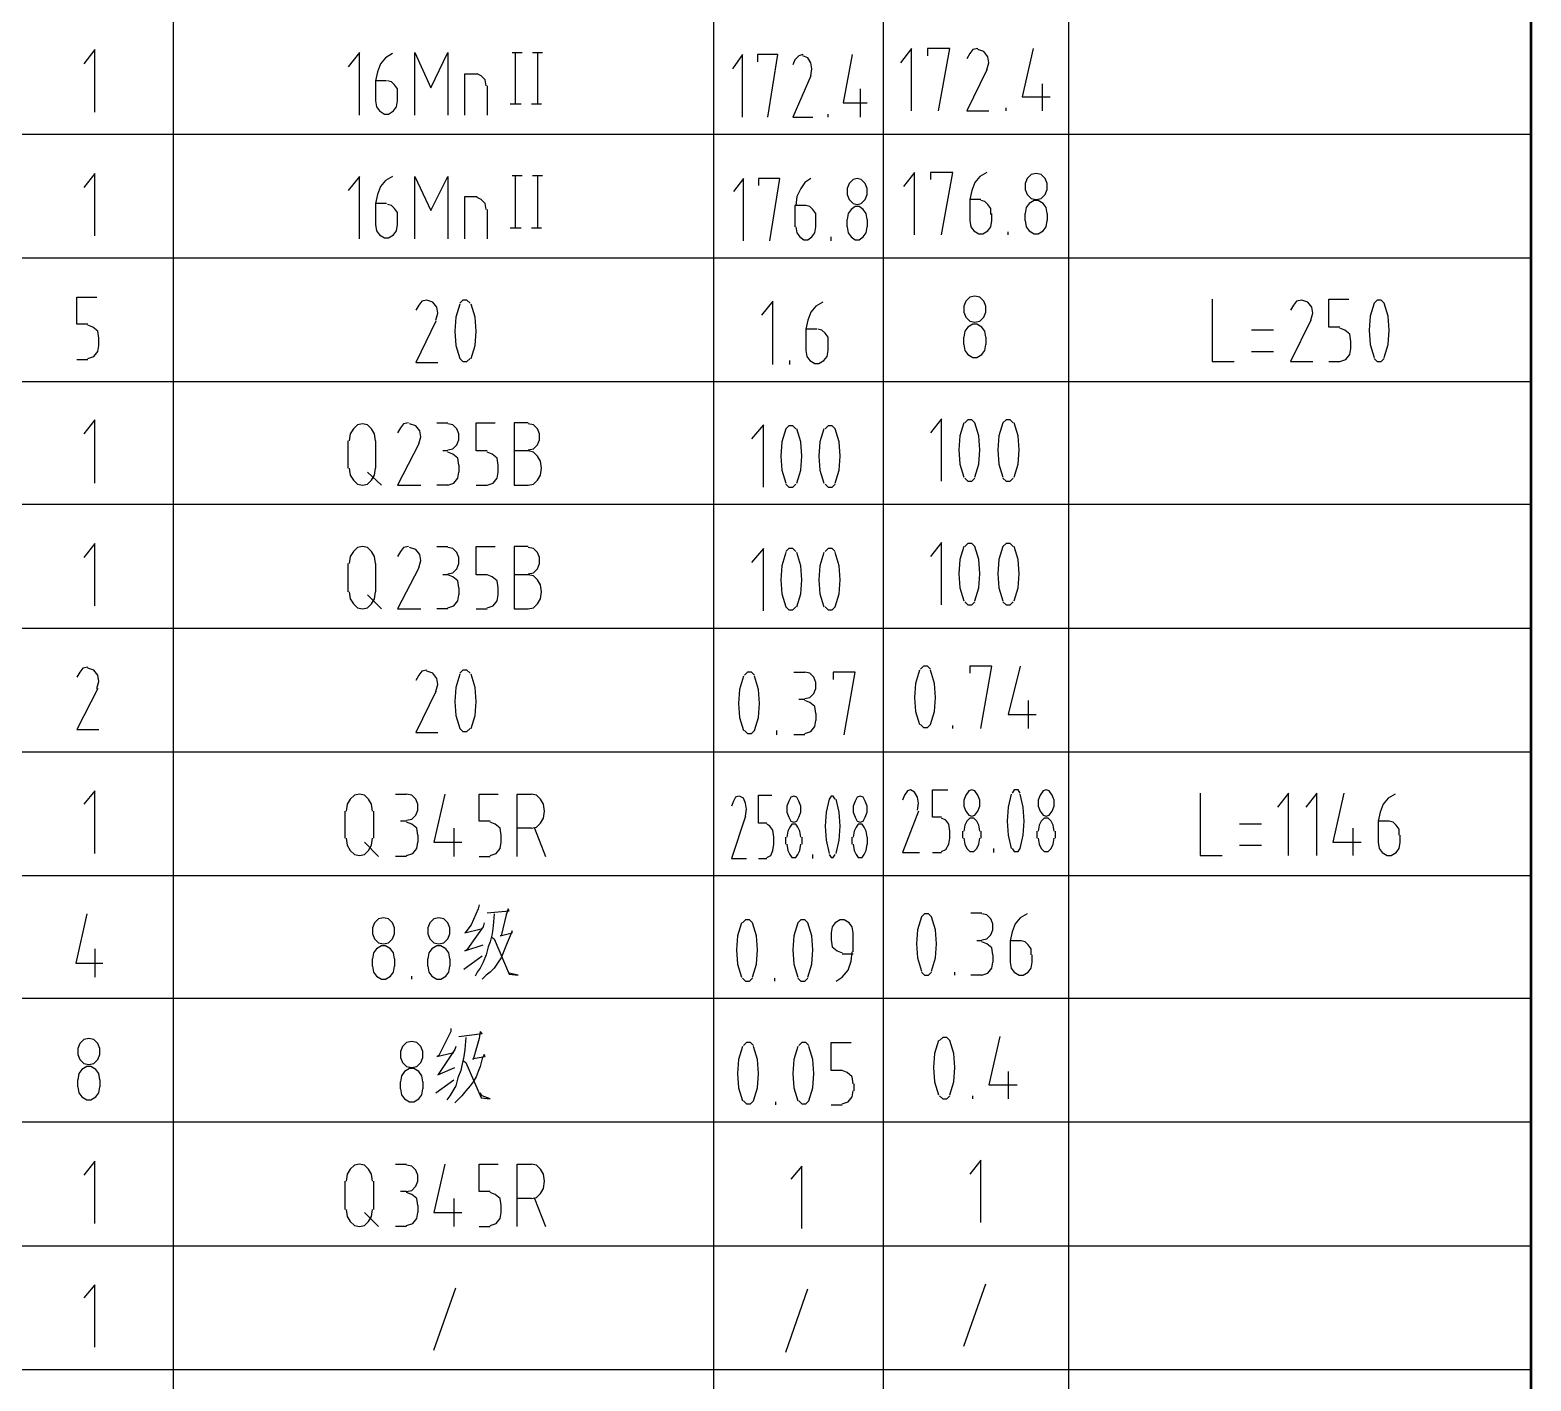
# Model space of a CAD drawing. Header units: millimetres. Extents: x -830 to 4759, y -3917 to 4295.
# Drawn here: x 3786 to 4759, y -2190 to -1315 of the extents above; entities that cross this region are included whole.
import ezdxf

# ---------------------------------------------------------------- set-up
doc = ezdxf.new("R2010")
doc.units = ezdxf.units.MM
doc.layers.add('1', color=7, linetype='Continuous')

msp = doc.modelspace()

# ---------------------------------------------------------------- linework, layer by layer
at = {"layer": '1', "color": 0, "lineweight": 50}
for points in [[(-829.97, -3912.18), (-829.97, 4295.37), (4758.8, 4295.37), (4758.8, -3912.18), (-829.97, -3912.18)], [(4758.8, -1303.17), (4758.8, -1382.67)], [(4758.8, -1382.67), (4758.8, -1462.82)], [(4758.8, -1462.82), (4758.8, -1542.96)], [(4758.8, -1542.96), (4758.8, -1622.46)], [(4758.8, -1622.46), (4758.8, -1702.61)], [(4758.8, -1702.61), (4758.8, -1782.75)], [(4758.8, -1782.75), (4758.8, -1862.9)], [(4758.8, -1862.9), (4758.8, -1942.39)], [(4758.8, -1942.39), (4758.8, -2022.54)], [(4758.8, -2022.54), (4758.8, -2102.69)], [(4758.8, -2102.69), (4758.8, -2182.83)], [(4758.8, -2182.83), (4758.8, -2262.33)]]:
    msp.add_lwpolyline(points, dxfattribs=at)
at = {"layer": '1', "color": 0, "lineweight": 25}
for points in [[(3879.14, -1303.17), (3879.14, -1382.67)], [(4229.05, -1303.17), (4229.05, -1382.67)], [(4339.17, -1303.17), (4339.17, -1382.67)], [(4459.07, -1303.17), (4459.07, -1382.67)], [(3828.32, -1368.33), (3828.32, -1327.94), (3821.15, -1337.06)], [(3999.69, -1370.29), (3999.69, -1329.89), (3992.52, -1339.01)], [(4021.19, -1330.54), (4016.63, -1333.15), (4013.37, -1337.06), (4011.42, -1342.27), (4010.11, -1348.14)], [(4035.53, -1370.29), (4035.53, -1329.89), (4045.95, -1352.7), (4057.03, -1329.89), (4057.03, -1370.29)], [(4098.73, -1329.89), (4105.25, -1329.89)], [(4100.69, -1329.89), (4100.69, -1363.12)], [(4111.76, -1329.89), (4118.28, -1329.89)], [(4115.02, -1329.89), (4115.02, -1363.12)], [(4247.95, -1371.59), (4247.95, -1331.19), (4241.43, -1340.32)], [(4264.24, -1371.59), (4270.75, -1331.19), (4257.72, -1331.19), (4257.72, -1335.75)], [(4287.04, -1331.19), (4284.44, -1331.85), (4281.83, -1334.45), (4280.53, -1337.71)], [(4292.26, -1344.88), (4292.91, -1340.32), (4292.26, -1336.41), (4290.3, -1333.15), (4287.04, -1331.85)], [(4318.97, -1331.19), (4313.11, -1362.47), (4328.75, -1362.47)], [(4357.42, -1367.68), (4357.42, -1327.28), (4350.25, -1336.41)], [(4375.01, -1367.68), (4382.18, -1327.28), (4367.84, -1327.28), (4367.84, -1331.85)], [(4400.42, -1327.28), (4397.17, -1327.94), (4395.21, -1330.54), (4393.26, -1333.8)], [(4406.29, -1340.97), (4407.59, -1336.41), (4406.94, -1332.5), (4404.33, -1329.24), (4400.42, -1327.94)], [(4436.26, -1327.28), (4429.09, -1358.56), (4447.34, -1358.56)], [(4406.29, -1340.97), (4393.26, -1367.68), (4407.59, -1367.68)], [(4010.11, -1348.14), (4010.11, -1361.17)], [(4017.28, -1348.14), (4010.11, -1348.14)], [(4024.45, -1357.26), (4024.45, -1353.35), (4022.5, -1350.74), (4020.54, -1348.79), (4017.93, -1348.14)], [(4068.11, -1370.29), (4068.11, -1343.57), (4075.93, -1343.57)], [(4081.79, -1351.39), (4081.14, -1347.48), (4078.53, -1344.88), (4075.93, -1343.57)], [(4082.44, -1351.39), (4082.44, -1370.29)], [(4292.26, -1344.88), (4280.53, -1371.59), (4293.56, -1371.59)], [(4442.13, -1350.09), (4442.13, -1367.68)], [(4010.11, -1361.17), (4010.77, -1365.08), (4012.72, -1367.68), (4015.98, -1369.64), (4018.59, -1369.64), (4021.84, -1367.68), (4023.8, -1365.08), (4024.45, -1361.17)], [(4024.45, -1361.17), (4024.45, -1356.61)], [(4324.19, -1353.35), (4324.19, -1371.59)], [(4097.43, -1363.12), (4104.6, -1363.12)], [(4111.11, -1363.12), (4117.63, -1363.12)], [(4303.33, -1371.59), (4303.33, -1369.64)], [(4418.67, -1367.68), (4418.67, -1365.73)], [(2959.08, -1382.67), (4758.8, -1382.67)], [(2959.08, -1382.67), (4758.8, -1382.67)], [(3879.14, -1382.67), (3879.14, -1462.82)], [(4229.05, -1382.67), (4229.05, -1462.82)], [(4339.17, -1382.67), (4339.17, -1462.82)], [(4459.07, -1382.67), (4459.07, -1462.82)], [(3828.32, -1448.48), (3828.32, -1408.08), (3821.15, -1417.2)], [(3999.69, -1450.44), (3999.69, -1410.04), (3992.52, -1419.16)], [(4021.19, -1410.04), (4016.63, -1412.64), (4013.37, -1416.55), (4011.42, -1421.77), (4010.11, -1427.63)], [(4035.53, -1450.44), (4035.53, -1410.04), (4045.95, -1432.19), (4057.03, -1410.04), (4057.03, -1450.44)], [(4098.73, -1409.39), (4105.25, -1409.39)], [(4100.69, -1409.39), (4100.69, -1443.27)], [(4111.76, -1409.39), (4118.28, -1409.39)], [(4115.02, -1409.39), (4115.02, -1443.27)], [(4359.37, -1447.83), (4359.37, -1407.43), (4352.2, -1416.55)], [(4376.97, -1447.83), (4384.13, -1407.43), (4369.8, -1407.43), (4369.8, -1411.99)], [(4406.29, -1407.43), (4401.73, -1410.04), (4398.47, -1413.95), (4396.51, -1419.16), (4395.21, -1425.02)], [(4438.22, -1408.08), (4434.96, -1408.73), (4432.35, -1411.34), (4431.05, -1414.6), (4431.05, -1418.51), (4432.35, -1421.77), (4434.96, -1424.37), (4438.22, -1425.02), (4441.47, -1424.37), (4444.08, -1421.77), (4445.38, -1418.51), (4445.38, -1414.6), (4444.08, -1411.34), (4441.47, -1408.73), (4438.22, -1408.08)], [(4248.6, -1451.74), (4248.6, -1411.34), (4242.08, -1419.81)], [(4265.54, -1451.74), (4272.06, -1411.34), (4258.37, -1411.34), (4258.37, -1415.9)], [(4292.26, -1411.34), (4288.35, -1413.95), (4285.74, -1417.86), (4283.14, -1423.07), (4282.48, -1428.93)], [(4322.23, -1411.34), (4319.62, -1411.99), (4317.02, -1414.6), (4315.72, -1417.86), (4315.72, -1421.77), (4317.02, -1425.02), (4319.62, -1427.63), (4322.23, -1428.28), (4324.84, -1427.63), (4327.44, -1425.02), (4328.75, -1421.77), (4328.75, -1417.86), (4327.44, -1414.6), (4324.84, -1411.99), (4322.23, -1411.34)], [(4010.11, -1427.63), (4010.11, -1441.31)], [(4017.28, -1427.63), (4010.11, -1427.63)], [(4024.45, -1437.4), (4024.45, -1433.49), (4022.5, -1430.89), (4020.54, -1428.93), (4017.93, -1428.28)], [(4068.11, -1450.44), (4068.11, -1423.07), (4075.93, -1423.07)], [(4081.79, -1431.54), (4081.14, -1427.63), (4078.53, -1425.02), (4075.93, -1423.72)], [(4281.83, -1428.93), (4281.83, -1442.62)], [(4289, -1428.93), (4281.83, -1428.93)], [(4295.52, -1438.06), (4295.52, -1434.15), (4293.56, -1431.54), (4291.61, -1429.59), (4289, -1428.93)], [(4328.75, -1438.06), (4328.1, -1434.15), (4326.14, -1431.54), (4323.53, -1429.59), (4320.93, -1429.59), (4318.32, -1431.54), (4316.37, -1434.15), (4315.72, -1438.06)], [(4395.21, -1425.02), (4395.21, -1438.71)], [(4402.38, -1425.02), (4395.21, -1425.02)], [(4408.89, -1434.8), (4408.89, -1430.89), (4406.94, -1428.28), (4404.98, -1426.33), (4402.38, -1425.68)], [(4445.38, -1434.15), (4444.73, -1430.24), (4442.78, -1427.63), (4439.52, -1425.68), (4436.91, -1425.68), (4433.65, -1427.63), (4431.7, -1430.24), (4431.05, -1434.15)], [(4024.45, -1441.31), (4024.45, -1436.75)], [(4082.44, -1431.54), (4082.44, -1450.44)], [(4295.52, -1442.62), (4295.52, -1438.06)], [(4315.72, -1442.62), (4315.72, -1438.06)], [(4328.75, -1438.06), (4328.75, -1442.62)], [(4395.21, -1438.71), (4395.86, -1442.62), (4397.82, -1445.22), (4401.07, -1447.18), (4403.68, -1447.18), (4406.94, -1445.22), (4408.89, -1442.62), (4409.55, -1438.71)], [(4409.55, -1438.71), (4409.55, -1434.15)], [(4431.05, -1438.71), (4431.05, -1434.15)], [(4431.05, -1438.71), (4431.7, -1442.62), (4433.65, -1445.22), (4436.91, -1447.18), (4439.52, -1447.18), (4442.78, -1445.22), (4444.73, -1442.62), (4445.38, -1438.71)], [(4445.38, -1434.15), (4445.38, -1438.71)], [(4010.11, -1441.31), (4010.77, -1445.22), (4012.72, -1447.83), (4015.98, -1449.78), (4018.59, -1449.78), (4021.84, -1447.83), (4023.8, -1445.22), (4024.45, -1441.31)], [(4097.43, -1443.27), (4104.6, -1443.27)], [(4111.11, -1443.27), (4117.63, -1443.27)], [(4282.48, -1442.62), (4283.14, -1446.53), (4285.09, -1449.13), (4287.7, -1451.09), (4290.3, -1451.09), (4292.91, -1449.13), (4294.86, -1446.53), (4295.52, -1442.62)], [(4315.72, -1442.62), (4316.37, -1446.53), (4318.32, -1449.13), (4320.93, -1451.09), (4323.53, -1451.09), (4326.14, -1449.13), (4328.1, -1446.53), (4328.75, -1442.62)], [(4419.97, -1447.83), (4419.97, -1445.88)], [(4305.29, -1451.74), (4305.29, -1449.13)], [(2959.08, -1462.82), (4758.8, -1462.82)], [(2959.08, -1462.82), (4758.8, -1462.82)], [(3879.14, -1462.82), (3879.14, -1542.96)], [(4229.05, -1462.82), (4229.05, -1542.96)], [(4339.17, -1462.82), (4339.17, -1542.96)], [(4459.07, -1462.82), (4459.07, -1542.96)], [(4398.47, -1487.58), (4395.21, -1488.23), (4392.6, -1490.84), (4391.3, -1494.09), (4391.3, -1498), (4392.6, -1501.26), (4395.21, -1503.87), (4398.47, -1504.52), (4401.73, -1503.87), (4404.33, -1501.26), (4405.64, -1498), (4405.64, -1494.09), (4404.33, -1490.84), (4401.73, -1488.23), (4398.47, -1487.58)], [(3823.76, -1505.82), (3816.59, -1505.82), (3816.59, -1488.23), (3829.62, -1488.23)], [(4049.21, -1503.22), (4050.51, -1498.65), (4049.86, -1494.75), (4047.26, -1491.49), (4043.35, -1490.18), (4040.09, -1490.84), (4038.13, -1493.44), (4036.18, -1496.7)], [(4064.85, -1492.79), (4062.24, -1501.26), (4061.59, -1510.38), (4062.24, -1519.51), (4064.85, -1527.98)], [(4071.37, -1492.14), (4069.41, -1490.18), (4066.8, -1490.18), (4064.85, -1492.14)], [(4072.02, -1527.98), (4074.62, -1519.51), (4075.27, -1510.38), (4074.62, -1501.26), (4072.02, -1492.79)], [(4267.5, -1531.89), (4267.5, -1490.84), (4260.33, -1499.96)], [(4300.08, -1491.49), (4295.52, -1494.09), (4292.26, -1498), (4290.3, -1503.22), (4289, -1509.08)], [(4552.25, -1489.53), (4552.25, -1529.93), (4566.58, -1529.93)], [(4616.1, -1503.22), (4617.41, -1498.65), (4616.75, -1494.75), (4614.15, -1491.49), (4610.24, -1490.18), (4606.98, -1490.84), (4605.03, -1493.44), (4603.07, -1496.7)], [(4635, -1507.78), (4627.83, -1507.78), (4627.83, -1489.53), (4640.86, -1489.53)], [(4663.67, -1527.33), (4666.28, -1518.85), (4666.93, -1509.73), (4666.28, -1500.61), (4663.67, -1492.14), (4661.71, -1490.18), (4659.11, -1490.18), (4657.15, -1492.14), (4654.55, -1500.61), (4653.9, -1509.73), (4654.55, -1518.85), (4657.15, -1527.33)], [(3830.92, -1514.94), (3830.27, -1510.38), (3827.02, -1507.78), (3823.76, -1506.47)], [(4049.21, -1503.87), (4036.18, -1530.58), (4050.51, -1530.58)], [(4405.64, -1514.29), (4404.98, -1510.38), (4403.03, -1507.78), (4399.77, -1505.82), (4397.17, -1505.82), (4393.91, -1507.78), (4391.95, -1510.38), (4391.3, -1514.29)], [(4616.1, -1503.22), (4603.07, -1529.93), (4617.41, -1529.93)], [(3830.92, -1519.51), (3830.92, -1514.94)], [(4289, -1509.08), (4289, -1522.76)], [(4296.17, -1509.08), (4289, -1509.08)], [(4303.33, -1518.2), (4303.33, -1514.29), (4301.38, -1511.69), (4299.43, -1509.73), (4296.82, -1509.08)], [(4391.3, -1518.85), (4391.3, -1514.29)], [(4405.64, -1514.29), (4405.64, -1518.85)], [(4591.99, -1509.73), (4577.66, -1509.73)], [(4642.17, -1516.9), (4641.52, -1512.34), (4638.26, -1509.73), (4635, -1508.43)], [(4642.17, -1521.46), (4642.17, -1516.9)], [(3823.76, -1527.98), (3827.67, -1526.67), (3830.27, -1523.42), (3830.92, -1519.51)], [(4289, -1522.76), (4289.65, -1526.67), (4291.61, -1529.28), (4294.86, -1531.23), (4297.47, -1531.23), (4300.73, -1529.28), (4302.68, -1526.67), (4303.33, -1522.76)], [(4303.33, -1522.76), (4303.33, -1518.2)], [(4391.3, -1518.85), (4391.95, -1522.76), (4393.91, -1525.37), (4397.17, -1527.33), (4399.77, -1527.33), (4403.03, -1525.37), (4404.98, -1522.76), (4405.64, -1518.85)], [(4577.66, -1523.42), (4591.99, -1523.42)], [(4635, -1529.93), (4638.91, -1528.63), (4641.52, -1525.37), (4642.17, -1521.46)], [(3816.59, -1528.63), (3823.76, -1528.63)], [(4064.85, -1527.98), (4066.8, -1529.93), (4069.41, -1529.93), (4071.37, -1527.98)], [(4278.57, -1531.89), (4278.57, -1529.28)], [(4627.83, -1529.93), (4635, -1529.93)], [(4657.15, -1527.98), (4659.11, -1529.93), (4661.71, -1529.93), (4663.67, -1527.98)], [(2959.08, -1542.96), (4758.8, -1542.96)], [(2959.08, -1542.96), (4758.8, -1542.96)], [(3879.14, -1542.96), (3879.14, -1622.46)], [(4229.05, -1542.96), (4229.05, -1622.46)], [(4339.17, -1542.96), (4339.17, -1622.46)], [(4459.07, -1542.96), (4459.07, -1622.46)], [(3828.32, -1608.78), (3828.32, -1567.72), (3821.15, -1576.85)], [(4010.11, -1581.41), (4009.46, -1576.85), (4007.51, -1573.59), (4004.9, -1570.98), (4001.64, -1570.33), (3998.39, -1570.98), (3995.78, -1573.59), (3993.82, -1576.85), (3993.17, -1581.41)], [(4031.62, -1569.68), (4028.36, -1570.33), (4026.4, -1572.94), (4024.45, -1576.2)], [(4038.13, -1583.36), (4039.44, -1578.8), (4038.79, -1574.89), (4036.18, -1571.63), (4032.27, -1570.33)], [(4049.86, -1569.68), (4057.03, -1569.68)], [(4057.03, -1587.27), (4060.29, -1586.62), (4062.89, -1584.01), (4064.2, -1580.76), (4064.2, -1576.85), (4062.89, -1573.59), (4060.29, -1570.98), (4057.03, -1570.33)], [(4082.44, -1587.92), (4075.27, -1587.92), (4075.27, -1569.68), (4087.66, -1569.68)], [(4109.16, -1569.68), (4100.04, -1569.68), (4100.04, -1610.08)], [(4109.16, -1587.27), (4112.42, -1586.62), (4115.02, -1584.01), (4116.33, -1580.76), (4116.33, -1576.85), (4115.02, -1573.59), (4112.42, -1570.98), (4109.16, -1570.33)], [(4261.63, -1611.38), (4261.63, -1570.98), (4253.81, -1580.1)], [(4282.48, -1573.59), (4280.53, -1571.63), (4277.92, -1571.63), (4275.97, -1573.59), (4273.36, -1582.06), (4272.71, -1591.18), (4273.36, -1600.3), (4275.97, -1608.78)], [(4283.14, -1608.78), (4285.74, -1600.3), (4286.39, -1591.18), (4285.74, -1582.06), (4283.14, -1573.59)], [(4300.73, -1573.59), (4298.12, -1582.06), (4297.47, -1591.18), (4298.12, -1600.3), (4300.73, -1608.78)], [(4307.9, -1608.78), (4310.5, -1600.3), (4311.15, -1591.18), (4310.5, -1582.06), (4307.9, -1573.59), (4305.94, -1571.63), (4303.33, -1571.63), (4301.38, -1573.59)], [(4376.97, -1607.47), (4376.97, -1567.07), (4369.8, -1576.2)], [(4391.3, -1569.68), (4388.69, -1578.15), (4388.04, -1587.27), (4388.69, -1596.39), (4391.3, -1604.87)], [(4398.47, -1604.87), (4401.07, -1596.39), (4401.73, -1587.27), (4401.07, -1578.15), (4398.47, -1569.68), (4396.51, -1567.72), (4393.91, -1567.72), (4391.95, -1569.68)], [(4423.23, -1569.68), (4421.27, -1567.72), (4418.67, -1567.72), (4416.71, -1569.68), (4414.11, -1578.15), (4413.46, -1587.27), (4414.11, -1596.39), (4416.71, -1604.87)], [(4423.88, -1604.87), (4426.49, -1596.39), (4427.14, -1587.27), (4426.49, -1578.15), (4423.88, -1569.68)], [(3992.52, -1599), (3992.52, -1581.41)], [(4010.11, -1581.41), (4010.11, -1599)], [(4038.13, -1583.36), (4024.45, -1610.08), (4039.44, -1610.08)], [(4057.03, -1587.92), (4053.77, -1587.92)], [(4064.2, -1597.05), (4063.55, -1592.49), (4060.29, -1589.88), (4057.03, -1588.58)], [(4089.61, -1597.05), (4088.96, -1592.49), (4085.7, -1589.88), (4082.44, -1588.58)], [(4109.16, -1587.92), (4100.04, -1587.92)], [(4109.16, -1610.08), (4112.42, -1609.43), (4115.02, -1606.82), (4116.98, -1603.56), (4117.63, -1599), (4116.98, -1594.44), (4115.02, -1591.18), (4112.42, -1588.58), (4109.16, -1587.92)], [(3993.17, -1599), (3993.82, -1603.56), (3995.78, -1606.82), (3998.39, -1609.43), (4001.64, -1610.08), (4004.9, -1609.43), (4007.51, -1606.82), (4009.46, -1603.56), (4010.11, -1599)], [(4004.9, -1601.61), (4014.02, -1610.08)], [(4057.03, -1610.08), (4060.94, -1608.78), (4063.55, -1605.52), (4064.2, -1601.61)], [(4064.2, -1597.05), (4064.2, -1601.61)], [(4082.44, -1610.08), (4086.35, -1608.78), (4088.96, -1605.52), (4089.61, -1601.61)], [(4089.61, -1601.61), (4089.61, -1597.05)], [(4057.03, -1610.08), (4049.86, -1610.08)], [(4075.27, -1610.08), (4082.44, -1610.08)], [(4100.04, -1610.08), (4109.16, -1610.08)], [(4275.97, -1609.43), (4277.92, -1611.38), (4280.53, -1611.38), (4282.48, -1609.43)], [(4301.38, -1609.43), (4303.33, -1611.38), (4305.94, -1611.38), (4307.9, -1609.43)], [(4391.95, -1605.52), (4393.91, -1607.47), (4396.51, -1607.47), (4398.47, -1605.52)], [(4416.71, -1605.52), (4418.67, -1607.47), (4421.27, -1607.47), (4423.23, -1605.52)], [(2959.08, -1622.46), (4758.8, -1622.46)], [(2959.08, -1622.46), (4758.8, -1622.46)], [(3879.14, -1622.46), (3879.14, -1702.61)], [(4229.05, -1622.46), (4229.05, -1702.61)], [(4339.17, -1622.46), (4339.17, -1702.61)], [(4459.07, -1622.46), (4459.07, -1702.61)], [(3828.32, -1688.27), (3828.32, -1647.87), (3821.15, -1656.99)], [(4010.11, -1660.9), (4009.46, -1656.34), (4007.51, -1653.08), (4004.9, -1650.48), (4001.64, -1649.83), (3998.39, -1650.48), (3995.78, -1653.08), (3993.82, -1656.34), (3993.17, -1660.9)], [(4031.62, -1649.83), (4028.36, -1650.48), (4026.4, -1653.08), (4024.45, -1656.34)], [(4038.13, -1663.51), (4039.44, -1658.95), (4038.79, -1655.04), (4036.18, -1651.78), (4032.27, -1650.48)], [(4049.86, -1649.83), (4057.03, -1649.83)], [(4057.03, -1667.42), (4060.29, -1666.77), (4062.89, -1664.16), (4064.2, -1660.9), (4064.2, -1656.99), (4062.89, -1653.74), (4060.29, -1651.13), (4057.03, -1650.48)], [(4082.44, -1668.07), (4075.27, -1668.07), (4075.27, -1649.83), (4087.66, -1649.83)], [(4109.16, -1649.83), (4100.04, -1649.83), (4100.04, -1690.23)], [(4109.16, -1667.42), (4112.42, -1666.77), (4115.02, -1664.16), (4116.33, -1660.9), (4116.33, -1656.99), (4115.02, -1653.74), (4112.42, -1651.13), (4109.16, -1650.48)], [(4261.63, -1691.53), (4261.63, -1651.13), (4253.81, -1660.25)], [(4282.48, -1653.08), (4280.53, -1651.13), (4277.92, -1651.13), (4275.97, -1653.08)], [(4307.9, -1653.08), (4305.94, -1651.13), (4303.33, -1651.13), (4301.38, -1653.08)], [(4376.97, -1687.62), (4376.97, -1647.22), (4369.8, -1656.34)], [(4391.3, -1649.83), (4388.69, -1658.3), (4388.04, -1667.42), (4388.69, -1676.54), (4391.3, -1685.01)], [(4398.47, -1685.01), (4401.07, -1676.54), (4401.73, -1667.42), (4401.07, -1658.3), (4398.47, -1649.83), (4396.51, -1647.87), (4393.91, -1647.87), (4391.95, -1649.83)], [(4423.23, -1649.83), (4421.27, -1647.87), (4418.67, -1647.87), (4416.71, -1649.83), (4414.11, -1658.3), (4413.46, -1667.42), (4414.11, -1676.54), (4416.71, -1685.01)], [(4423.88, -1685.01), (4426.49, -1676.54), (4427.14, -1667.42), (4426.49, -1658.3), (4423.88, -1649.83)], [(3992.52, -1679.15), (3992.52, -1660.9)], [(4010.11, -1660.9), (4010.11, -1679.15)], [(4275.97, -1653.74), (4273.36, -1662.21), (4272.71, -1671.33), (4273.36, -1680.45), (4275.97, -1688.92)], [(4283.14, -1688.92), (4285.74, -1680.45), (4286.39, -1671.33), (4285.74, -1662.21), (4283.14, -1653.74)], [(4300.73, -1653.74), (4298.12, -1662.21), (4297.47, -1671.33), (4298.12, -1680.45), (4300.73, -1688.92)], [(4301.38, -1688.92), (4303.33, -1690.88), (4305.94, -1690.88), (4307.9, -1688.92), (4310.5, -1680.45), (4311.15, -1671.33), (4310.5, -1662.21), (4307.9, -1653.74)], [(4038.13, -1663.51), (4024.45, -1690.23), (4039.44, -1690.23)], [(4057.03, -1668.07), (4053.77, -1668.07)], [(4064.2, -1676.54), (4063.55, -1671.98), (4060.29, -1669.37), (4057.03, -1668.07)], [(4089.61, -1676.54), (4088.96, -1671.98), (4085.7, -1669.37), (4082.44, -1668.07)], [(4109.16, -1668.07), (4100.04, -1668.07)], [(4109.16, -1690.23), (4112.42, -1689.57), (4115.02, -1686.97), (4116.98, -1683.71), (4117.63, -1679.15), (4116.98, -1674.59), (4115.02, -1671.33), (4112.42, -1668.72), (4109.16, -1668.07)], [(3993.17, -1679.15), (3993.82, -1683.71), (3995.78, -1686.97), (3998.39, -1689.57), (4001.64, -1690.23), (4004.9, -1689.57), (4007.51, -1686.97), (4009.46, -1683.71), (4010.11, -1679.15)], [(4004.9, -1681.1), (4014.02, -1690.23)], [(4057.03, -1689.57), (4060.94, -1688.27), (4063.55, -1685.01), (4064.2, -1681.1)], [(4064.2, -1676.54), (4064.2, -1681.1)], [(4082.44, -1689.57), (4086.35, -1688.27), (4088.96, -1685.01), (4089.61, -1681.1)], [(4089.61, -1681.1), (4089.61, -1676.54)], [(4057.03, -1690.23), (4049.86, -1690.23)], [(4075.27, -1690.23), (4082.44, -1690.23)], [(4100.04, -1690.23), (4109.16, -1690.23)], [(4275.97, -1688.92), (4277.92, -1690.88), (4280.53, -1690.88), (4282.48, -1688.92)], [(4391.95, -1685.66), (4393.91, -1687.62), (4396.51, -1687.62), (4398.47, -1685.66)], [(4416.71, -1685.66), (4418.67, -1687.62), (4421.27, -1687.62), (4423.23, -1685.66)], [(2959.08, -1702.61), (4758.8, -1702.61)], [(2959.08, -1702.61), (4758.8, -1702.61)], [(3879.14, -1702.61), (3879.14, -1782.75)], [(4229.05, -1702.61), (4229.05, -1782.75)], [(4339.17, -1702.61), (4339.17, -1782.75)], [(4459.07, -1702.61), (4459.07, -1782.75)], [(3823.76, -1728.02), (3820.5, -1728.67), (3818.54, -1731.28), (3816.59, -1734.53)], [(3829.62, -1741.7), (3830.92, -1737.14), (3830.27, -1733.23), (3827.67, -1729.97), (3823.76, -1728.67)], [(4043.35, -1729.97), (4040.09, -1730.62), (4038.13, -1733.23), (4036.18, -1736.49)], [(4049.21, -1743.66), (4050.51, -1739.1), (4049.86, -1735.19), (4047.26, -1731.93), (4043.35, -1730.62)], [(4071.37, -1731.93), (4069.41, -1729.97), (4066.8, -1729.97), (4064.85, -1731.93)], [(4362.63, -1729.97), (4360.02, -1738.44), (4359.37, -1747.57), (4360.02, -1756.69), (4362.63, -1765.16)], [(4369.8, -1729.32), (4367.84, -1727.37), (4365.24, -1727.37), (4363.28, -1729.32)], [(4363.28, -1765.16), (4365.24, -1767.11), (4367.84, -1767.11), (4369.8, -1765.16), (4372.4, -1756.69), (4373.06, -1747.57), (4372.4, -1738.44), (4369.8, -1729.97)], [(4402.38, -1767.77), (4409.55, -1727.37), (4395.21, -1727.37), (4395.21, -1731.93)], [(4427.79, -1727.37), (4419.97, -1758.64), (4438.22, -1758.64)], [(4064.85, -1732.58), (4062.24, -1741.05), (4061.59, -1750.17), (4062.24, -1759.29), (4064.85, -1767.77)], [(4072.02, -1767.77), (4074.62, -1759.29), (4075.27, -1750.17), (4074.62, -1741.05), (4072.02, -1732.58)], [(4248.6, -1733.88), (4245.99, -1742.35), (4245.34, -1751.48), (4245.99, -1760.6), (4248.6, -1769.07)], [(4255.77, -1733.23), (4253.81, -1731.28), (4251.21, -1731.28), (4249.25, -1733.23)], [(4249.25, -1769.07), (4251.21, -1771.02), (4253.81, -1771.02), (4255.77, -1769.07), (4258.37, -1760.6), (4259.03, -1751.48), (4258.37, -1742.35), (4255.77, -1733.88)], [(4281.18, -1731.28), (4288.35, -1731.28)], [(4288.35, -1748.22), (4291.61, -1747.57), (4294.21, -1744.96), (4295.52, -1741.7), (4295.52, -1737.79), (4294.21, -1734.53), (4291.61, -1731.93), (4288.35, -1731.28)], [(4313.76, -1771.68), (4320.93, -1731.28), (4306.59, -1731.28), (4306.59, -1735.84)], [(3830.27, -1741.7), (3816.59, -1768.42), (3830.92, -1768.42)], [(4049.21, -1743.66), (4036.18, -1770.37), (4050.51, -1770.37)], [(4288.35, -1748.87), (4284.44, -1748.87)], [(4295.52, -1757.99), (4294.86, -1753.43), (4291.61, -1750.82), (4288.35, -1749.52)], [(4433, -1749.52), (4433, -1767.77)], [(4295.52, -1757.99), (4295.52, -1762.55)], [(4064.85, -1767.77), (4066.8, -1769.72), (4069.41, -1769.72), (4071.37, -1767.77)], [(4270.1, -1771.68), (4270.1, -1769.07)], [(4288.35, -1771.02), (4292.26, -1769.72), (4294.86, -1766.46), (4295.52, -1762.55)], [(4384.13, -1767.77), (4384.13, -1765.81)], [(4288.35, -1771.68), (4281.18, -1771.68)], [(2959.08, -1782.75), (4758.8, -1782.75)], [(2959.08, -1782.75), (4758.8, -1782.75)], [(3879.14, -1782.75), (3879.14, -1862.9)], [(4229.05, -1782.75), (4229.05, -1862.9)], [(4339.17, -1782.75), (4339.17, -1862.9)], [(4459.07, -1782.75), (4459.07, -1862.9)], [(3828.32, -1848.56), (3828.32, -1808.16), (3821.15, -1816.64)], [(4361.33, -1820.55), (4361.98, -1815.98), (4361.33, -1812.07), (4359.37, -1808.82), (4356.77, -1807.51), (4354.81, -1808.16), (4352.86, -1810.77), (4351.55, -1814.03)], [(4376.97, -1825.11), (4371.1, -1825.11), (4371.1, -1807.51), (4380.88, -1807.51)], [(4396.51, -1807.51), (4394.56, -1808.16), (4392.6, -1810.77), (4391.3, -1814.03), (4391.3, -1817.94), (4392.6, -1821.2), (4394.56, -1823.8), (4396.51, -1824.45), (4398.47, -1823.8), (4400.42, -1821.2), (4401.73, -1817.94), (4401.73, -1814.03), (4400.42, -1810.77), (4398.47, -1808.16), (4396.51, -1807.51)], [(4427.79, -1809.47), (4426.49, -1807.51), (4423.88, -1807.51), (4422.58, -1809.47)], [(4444.73, -1807.51), (4442.78, -1808.16), (4440.82, -1810.77), (4439.52, -1814.03), (4439.52, -1817.94), (4440.82, -1821.2), (4442.78, -1823.8), (4444.73, -1824.45), (4446.69, -1823.8), (4448.64, -1821.2), (4449.94, -1817.94), (4449.94, -1814.03), (4448.64, -1810.77), (4446.69, -1808.16), (4444.73, -1807.51)], [(4008.16, -1821.2), (4007.51, -1816.64), (4005.55, -1813.38), (4002.95, -1810.77), (3999.69, -1810.12), (3996.43, -1810.77), (3993.82, -1813.38), (3991.87, -1816.64), (3991.22, -1821.2)], [(4023.15, -1810.12), (4030.31, -1810.12)], [(4030.31, -1827.06), (4033.57, -1826.41), (4036.18, -1823.8), (4037.48, -1820.55), (4037.48, -1816.64), (4036.18, -1813.38), (4033.57, -1810.77), (4030.31, -1810.12)], [(4055.08, -1810.12), (4047.91, -1841.4), (4066.15, -1841.4)], [(4084.4, -1827.71), (4077.23, -1827.71), (4077.23, -1810.12), (4089.61, -1810.12)], [(4101.99, -1850.52), (4101.99, -1810.12), (4111.11, -1810.12)], [(4111.11, -1832.27), (4114.37, -1831.62), (4116.98, -1829.02), (4118.93, -1825.76), (4119.58, -1821.2), (4118.93, -1816.64), (4116.98, -1813.38), (4114.37, -1810.77), (4111.11, -1810.12)], [(4245.34, -1811.42), (4243.39, -1812.07), (4242.08, -1814.68), (4240.78, -1817.94)], [(4249.9, -1824.45), (4250.56, -1819.89), (4249.9, -1815.98), (4248.6, -1812.73), (4245.99, -1811.42)], [(4263.59, -1829.02), (4258.37, -1829.02), (4258.37, -1810.77), (4266.85, -1810.77)], [(4281.18, -1811.42), (4279.23, -1812.07), (4277.92, -1814.68), (4276.62, -1817.94), (4276.62, -1821.85), (4277.92, -1825.11), (4279.23, -1827.71), (4281.18, -1828.36), (4283.14, -1827.71), (4284.44, -1825.11), (4285.74, -1821.85), (4285.74, -1817.94), (4284.44, -1814.68), (4283.14, -1812.07), (4281.18, -1811.42)], [(4307.9, -1813.38), (4306.59, -1811.42), (4305.29, -1811.42), (4303.99, -1813.38), (4302.03, -1821.85), (4301.38, -1830.97), (4302.03, -1840.09), (4303.99, -1848.56)], [(4308.55, -1848.56), (4310.5, -1840.09), (4311.15, -1830.97), (4310.5, -1821.85), (4308.55, -1813.38)], [(4324.19, -1811.42), (4322.23, -1812.07), (4320.93, -1814.68), (4319.62, -1817.94), (4319.62, -1821.85), (4320.93, -1825.11), (4322.23, -1827.71), (4324.19, -1828.36), (4326.14, -1827.71), (4327.44, -1825.11), (4328.75, -1821.85), (4328.75, -1817.94), (4327.44, -1814.68), (4326.14, -1812.07), (4324.19, -1811.42)], [(4421.93, -1810.12), (4419.97, -1818.59), (4419.32, -1827.71), (4419.97, -1836.84), (4421.93, -1845.31)], [(4422.58, -1845.31), (4423.88, -1847.26), (4426.49, -1847.26), (4427.79, -1845.31), (4429.75, -1836.84), (4430.4, -1827.71), (4429.75, -1818.59), (4427.79, -1810.12)], [(4544.43, -1809.47), (4544.43, -1849.87), (4558.76, -1849.87)], [(4601.77, -1849.87), (4601.77, -1809.47), (4594.6, -1818.59)], [(4620.01, -1849.87), (4620.01, -1809.47), (4612.84, -1818.59)], [(4637.61, -1809.47), (4630.44, -1841.4), (4648.68, -1841.4)], [(4670.84, -1810.12), (4666.28, -1812.73), (4663.02, -1816.64), (4661.06, -1821.85), (4659.76, -1827.71)], [(3990.57, -1838.79), (3990.57, -1821.2)], [(4008.81, -1821.2), (4008.81, -1838.79)], [(4030.31, -1827.71), (4026.4, -1827.71)], [(4249.9, -1824.45), (4240.78, -1851.82), (4250.56, -1851.82)], [(4361.98, -1821.2), (4351.55, -1847.91), (4362.63, -1847.91)], [(4382.18, -1834.23), (4381.53, -1829.67), (4379.57, -1827.06), (4376.97, -1825.76)], [(4401.73, -1834.23), (4401.07, -1830.32), (4399.77, -1827.71), (4397.82, -1825.76), (4395.21, -1825.76), (4393.26, -1827.71), (4391.95, -1830.32), (4391.3, -1834.23)], [(4449.94, -1834.23), (4449.29, -1830.32), (4447.99, -1827.71), (4446.04, -1825.76), (4443.43, -1825.76), (4441.47, -1827.71), (4440.17, -1830.32), (4439.52, -1834.23)], [(4659.76, -1827.71), (4659.76, -1841.4)], [(4666.93, -1827.71), (4659.76, -1827.71)], [(4673.44, -1836.84), (4673.44, -1832.93), (4671.49, -1830.32), (4669.53, -1828.36), (4666.93, -1827.71)], [(4037.48, -1836.84), (4036.83, -1832.27), (4033.57, -1829.67), (4030.31, -1828.36)], [(4037.48, -1836.84), (4037.48, -1841.4)], [(4060.94, -1832.27), (4060.94, -1850.52)], [(4091.56, -1836.84), (4090.91, -1832.27), (4087.66, -1829.67), (4084.4, -1828.36)], [(4091.56, -1841.4), (4091.56, -1836.84)], [(4111.11, -1832.27), (4101.99, -1832.27)], [(4113.07, -1832.27), (4120.24, -1850.52)], [(4268.15, -1838.14), (4267.5, -1833.58), (4265.54, -1830.97), (4263.59, -1829.67)], [(4285.74, -1838.14), (4285.09, -1834.23), (4283.79, -1831.62), (4282.48, -1829.67), (4279.88, -1829.67), (4278.57, -1831.62), (4277.27, -1834.23), (4276.62, -1838.14)], [(4328.75, -1838.14), (4328.1, -1834.23), (4326.79, -1831.62), (4325.49, -1829.67), (4322.88, -1829.67), (4321.58, -1831.62), (4320.28, -1834.23), (4319.62, -1838.14)], [(4382.18, -1838.79), (4382.18, -1834.23)], [(4390.65, -1838.79), (4390.65, -1834.23)], [(4402.38, -1834.23), (4402.38, -1838.79)], [(4438.87, -1838.79), (4438.87, -1834.23)], [(4450.6, -1834.23), (4450.6, -1838.79)], [(4584.17, -1829.67), (4569.84, -1829.67)], [(4643.47, -1832.27), (4643.47, -1849.87)], [(4674.1, -1841.4), (4674.1, -1836.84)], [(3991.22, -1838.79), (3991.87, -1843.35), (3993.82, -1846.61), (3996.43, -1849.22), (3999.69, -1849.87), (4002.95, -1849.22), (4005.55, -1846.61), (4007.51, -1843.35), (4008.16, -1838.79)], [(4002.95, -1841.4), (4012.07, -1850.52)], [(4030.31, -1849.87), (4034.22, -1848.56), (4036.83, -1845.31), (4037.48, -1841.4)], [(4084.4, -1849.87), (4088.31, -1848.56), (4090.91, -1845.31), (4091.56, -1841.4)], [(4263.59, -1851.17), (4266.19, -1849.87), (4267.5, -1846.61), (4268.15, -1842.7)], [(4268.15, -1842.7), (4268.15, -1838.14)], [(4275.97, -1842.7), (4275.97, -1838.14)], [(4276.62, -1842.7), (4277.27, -1846.61), (4278.57, -1849.22), (4279.88, -1851.17), (4282.48, -1851.17), (4283.79, -1849.22), (4285.09, -1846.61), (4285.74, -1842.7)], [(4286.39, -1838.14), (4286.39, -1842.7)], [(4318.97, -1842.7), (4318.97, -1838.14)], [(4319.62, -1842.7), (4320.28, -1846.61), (4321.58, -1849.22), (4322.88, -1851.17), (4325.49, -1851.17), (4326.79, -1849.22), (4328.1, -1846.61), (4328.75, -1842.7)], [(4328.75, -1838.14), (4328.75, -1842.7)], [(4376.97, -1847.26), (4379.57, -1845.96), (4381.53, -1842.7), (4382.18, -1838.79)], [(4391.3, -1838.79), (4391.95, -1842.7), (4393.26, -1845.31), (4395.21, -1847.26), (4397.82, -1847.26), (4399.77, -1845.31), (4401.07, -1842.7), (4401.73, -1838.79)], [(4410.85, -1847.91), (4410.85, -1845.31)], [(4439.52, -1838.79), (4440.17, -1842.7), (4441.47, -1845.31), (4443.43, -1847.26), (4446.04, -1847.26), (4447.99, -1845.31), (4449.29, -1842.7), (4449.94, -1838.79)], [(4569.84, -1843.35), (4584.17, -1843.35)], [(4659.76, -1841.4), (4660.41, -1845.31), (4662.37, -1847.91), (4665.62, -1849.87), (4668.23, -1849.87), (4671.49, -1847.91), (4673.44, -1845.31), (4674.1, -1841.4)], [(4030.31, -1850.52), (4023.15, -1850.52)], [(4077.23, -1850.52), (4084.4, -1850.52)], [(4258.37, -1851.82), (4263.59, -1851.82)], [(4293.56, -1851.82), (4293.56, -1849.22)], [(4303.99, -1849.22), (4305.29, -1851.17), (4306.59, -1851.17), (4307.9, -1849.22)], [(4371.1, -1847.91), (4376.97, -1847.91)], [(2959.08, -1862.9), (4758.8, -1862.9)], [(2959.08, -1862.9), (4758.8, -1862.9)], [(3879.14, -1862.9), (3879.14, -1942.39)], [(4229.05, -1862.9), (4229.05, -1942.39)], [(4339.17, -1862.9), (4339.17, -1942.39)], [(4459.07, -1862.9), (4459.07, -1942.39)], [(4077.23, -1881.8), (4076.58, -1884.4), (4072.02, -1894.83), (4068.76, -1899.39), (4068.11, -1900.04), (4078.53, -1897.43)], [(4082.44, -1887.01), (4096.78, -1885.71), (4096.13, -1884.4), (4094.82, -1888.31), (4091.56, -1902), (4090.91, -1902), (4098.73, -1900.04), (4098.73, -1898.74), (4097.43, -1902), (4095.47, -1906.56), (4094.17, -1909.81), (4092.87, -1913.07), (4091.56, -1916.33), (4089.61, -1918.94), (4087, -1922.85), (4084.4, -1925.45), (4081.79, -1927.41), (4079.18, -1930.01)], [(3823.11, -1887.66), (3815.94, -1919.59), (3833.53, -1919.59)], [(4015.33, -1890.27), (4012.07, -1890.92), (4009.46, -1893.52), (4008.16, -1896.78), (4008.16, -1900.69), (4009.46, -1903.95), (4012.07, -1906.56), (4015.33, -1907.21), (4018.59, -1906.56), (4021.19, -1903.95), (4022.5, -1900.69), (4022.5, -1896.78), (4021.19, -1893.52), (4018.59, -1890.92), (4015.33, -1890.27)], [(4051.17, -1890.27), (4047.91, -1890.92), (4045.3, -1893.52), (4044, -1896.78), (4044, -1900.69), (4045.3, -1903.95), (4047.91, -1906.56), (4051.17, -1907.21), (4054.42, -1906.56), (4057.03, -1903.95), (4058.33, -1900.69), (4058.33, -1896.78), (4057.03, -1893.52), (4054.42, -1890.92), (4051.17, -1890.27)], [(4080.49, -1893.52), (4079.84, -1896.13), (4073.32, -1905.25), (4069.41, -1911.12), (4068.11, -1911.77), (4079.84, -1907.86)], [(4087, -1887.66), (4086.35, -1895.48), (4085.7, -1900.69), (4084.4, -1905.9), (4083.09, -1909.16), (4081.79, -1914.38), (4079.84, -1918.94), (4077.88, -1922.85), (4075.93, -1925.45), (4074.62, -1928.06)], [(4247.3, -1893.52), (4244.69, -1902), (4244.04, -1911.12), (4244.69, -1920.24), (4247.3, -1928.71)], [(4254.46, -1928.71), (4257.07, -1920.24), (4257.72, -1911.12), (4257.07, -1902), (4254.46, -1893.52), (4252.51, -1891.57), (4249.9, -1891.57), (4247.95, -1893.52)], [(4290.3, -1928.71), (4292.91, -1920.24), (4293.56, -1911.12), (4292.91, -1902), (4290.3, -1893.52), (4288.35, -1891.57), (4285.74, -1891.57), (4283.79, -1893.52), (4281.18, -1902), (4280.53, -1911.12), (4281.18, -1920.24), (4283.79, -1928.71)], [(4319.62, -1900.04), (4318.97, -1896.13), (4317.02, -1893.52), (4313.76, -1891.57), (4311.15, -1891.57), (4307.9, -1893.52), (4305.94, -1896.13), (4305.29, -1900.04)], [(4370.45, -1924.8), (4373.06, -1916.33), (4373.71, -1907.21), (4373.06, -1898.09), (4370.45, -1889.61), (4368.49, -1887.66), (4365.89, -1887.66), (4363.93, -1889.61), (4361.33, -1898.09), (4360.68, -1907.21), (4361.33, -1916.33), (4363.93, -1924.8)], [(4395.86, -1887.01), (4403.03, -1887.01)], [(4403.03, -1904.6), (4406.29, -1903.95), (4408.89, -1901.34), (4410.2, -1898.09), (4410.2, -1894.18), (4408.89, -1890.92), (4406.29, -1888.31), (4403.03, -1887.66)], [(4432.35, -1887.66), (4427.79, -1890.27), (4424.53, -1894.18), (4422.58, -1899.39), (4421.27, -1905.25)], [(4085.05, -1902.65), (4087, -1903.95), (4096.78, -1926.76), (4102.64, -1927.41), (4096.78, -1926.1), (4095.47, -1923.5)], [(4305.29, -1900.04), (4305.29, -1904.6)], [(4305.29, -1904.6), (4305.94, -1909.16), (4309.2, -1911.77), (4312.46, -1913.07)], [(4319.62, -1912.42), (4319.62, -1900.04)], [(4403.03, -1905.25), (4399.77, -1905.25)], [(4410.2, -1914.38), (4409.55, -1909.81), (4406.29, -1907.21), (4403.03, -1905.9)], [(4421.27, -1905.25), (4421.27, -1918.94)], [(4428.44, -1905.25), (4421.27, -1905.25)], [(4434.96, -1914.38), (4434.96, -1910.47), (4433, -1907.86), (4431.05, -1905.9), (4428.44, -1905.25)], [(3828.32, -1910.47), (3828.32, -1928.71)], [(4022.5, -1916.98), (4021.84, -1913.07), (4019.89, -1910.47), (4016.63, -1908.51), (4014.02, -1908.51), (4010.77, -1910.47), (4008.81, -1913.07), (4008.16, -1916.98)], [(4058.33, -1916.98), (4057.68, -1913.07), (4055.73, -1910.47), (4052.47, -1908.51), (4049.86, -1908.51), (4046.6, -1910.47), (4044.65, -1913.07), (4044, -1916.98)], [(4067.46, -1923.5), (4079.18, -1915.03)], [(4308.55, -1931.32), (4312.46, -1928.71), (4316.37, -1924.15), (4318.32, -1918.29), (4318.97, -1912.42)], [(4312.46, -1913.72), (4319.62, -1913.72)], [(4410.2, -1914.38), (4410.2, -1918.94)], [(4435.61, -1918.94), (4435.61, -1914.38)], [(4008.16, -1921.54), (4008.16, -1916.98)], [(4008.16, -1921.54), (4008.81, -1925.45), (4010.77, -1928.06), (4014.02, -1930.01), (4016.63, -1930.01), (4019.89, -1928.06), (4021.84, -1925.45), (4022.5, -1921.54)], [(4022.5, -1916.98), (4022.5, -1921.54)], [(4044, -1921.54), (4044, -1916.98)], [(4044, -1921.54), (4044.65, -1925.45), (4046.6, -1928.06), (4049.86, -1930.01), (4052.47, -1930.01), (4055.73, -1928.06), (4057.68, -1925.45), (4058.33, -1921.54)], [(4058.33, -1916.98), (4058.33, -1921.54)], [(4363.93, -1925.45), (4365.89, -1927.41), (4368.49, -1927.41), (4370.45, -1925.45)], [(4385.44, -1927.41), (4385.44, -1925.45)], [(4403.03, -1927.41), (4406.94, -1926.1), (4409.55, -1922.85), (4410.2, -1918.94)], [(4421.27, -1918.94), (4421.93, -1922.85), (4423.88, -1925.45), (4427.14, -1927.41), (4429.75, -1927.41), (4433, -1925.45), (4434.96, -1922.85), (4435.61, -1918.94)], [(4033.57, -1930.01), (4033.57, -1928.06)], [(4247.95, -1929.36), (4249.9, -1931.32), (4252.51, -1931.32), (4254.46, -1929.36)], [(4268.8, -1931.32), (4268.8, -1929.36)], [(4283.79, -1929.36), (4285.74, -1931.32), (4288.35, -1931.32), (4290.3, -1929.36)], [(4403.03, -1927.41), (4395.86, -1927.41)], [(2959.08, -1942.39), (4758.8, -1942.39)], [(2959.08, -1942.39), (4758.8, -1942.39)], [(3879.14, -1942.39), (3879.14, -2022.54)], [(4229.05, -1942.39), (4229.05, -2022.54)], [(4339.17, -1942.39), (4339.17, -2022.54)], [(4459.07, -1942.39), (4459.07, -2022.54)], [(4058.98, -1961.94), (4058.98, -1963.9), (4053.77, -1974.32), (4051.17, -1979.54), (4049.86, -1980.19), (4060.94, -1977.58)], [(4064.2, -1967.16), (4079.18, -1965.2), (4077.88, -1963.9), (4077.23, -1968.46), (4073.32, -1982.14), (4073.32, -1981.49), (4081.14, -1980.19), (4080.49, -1978.88), (4079.18, -1981.49), (4077.88, -1986.7), (4076.58, -1989.96), (4075.27, -1993.22), (4073.32, -1996.48), (4071.37, -1999.08), (4068.76, -2002.34), (4066.15, -2005.6), (4064.2, -2007.55), (4061.59, -2010.16)], [(3824.41, -1968.46), (3821.15, -1969.11), (3818.54, -1971.72), (3817.24, -1974.97), (3817.24, -1978.88), (3818.54, -1982.14), (3821.15, -1984.75), (3824.41, -1985.4), (3827.67, -1984.75), (3830.27, -1982.14), (3831.58, -1978.88), (3831.58, -1974.97), (3830.27, -1971.72), (3827.67, -1969.11), (3824.41, -1968.46)], [(4033.57, -1970.41), (4030.31, -1971.06), (4027.71, -1973.67), (4026.4, -1976.93), (4026.4, -1980.84), (4027.71, -1984.1), (4030.31, -1986.7), (4033.57, -1987.35), (4036.83, -1986.7), (4039.44, -1984.1), (4040.74, -1980.84), (4040.74, -1976.93), (4039.44, -1973.67), (4036.83, -1971.06), (4033.57, -1970.41)], [(4062.24, -1973.67), (4061.59, -1975.63), (4055.08, -1985.4), (4051.17, -1991.26), (4050.51, -1991.92), (4061.59, -1987.35)], [(4068.76, -1967.81), (4068.11, -1975.63), (4067.46, -1980.19), (4066.15, -1986.05), (4065.5, -1989.31), (4063.55, -1993.87), (4062.24, -1999.08), (4060.29, -2002.34), (4058.33, -2005.6), (4056.38, -2008.21)], [(4247.95, -1973.67), (4245.34, -1982.14), (4244.69, -1991.26), (4245.34, -2000.39), (4247.95, -2008.86)], [(4255.12, -1973.02), (4253.16, -1971.06), (4250.56, -1971.06), (4248.6, -1973.02)], [(4248.6, -2008.86), (4250.56, -2010.81), (4253.16, -2010.81), (4255.12, -2008.86), (4257.72, -2000.39), (4258.37, -1991.26), (4257.72, -1982.14), (4255.12, -1973.67)], [(4283.79, -1973.67), (4281.18, -1982.14), (4280.53, -1991.26), (4281.18, -2000.39), (4283.79, -2008.86)], [(4290.95, -1973.02), (4289, -1971.06), (4286.39, -1971.06), (4284.44, -1973.02)], [(4284.44, -2008.86), (4286.39, -2010.81), (4289, -2010.81), (4290.95, -2008.86), (4293.56, -2000.39), (4294.21, -1991.26), (4293.56, -1982.14), (4290.95, -1973.67)], [(4312.46, -1989.31), (4305.29, -1989.31), (4305.29, -1971.06), (4318.32, -1971.06)], [(4375.01, -1969.76), (4372.4, -1978.23), (4371.75, -1987.35), (4372.4, -1996.48), (4375.01, -2004.95)], [(4382.18, -2004.95), (4384.78, -1996.48), (4385.44, -1987.35), (4384.78, -1978.23), (4382.18, -1969.76), (4380.22, -1967.81), (4377.62, -1967.81), (4375.66, -1969.76)], [(4414.76, -1967.16), (4407.59, -1998.43), (4425.84, -1998.43)], [(4066.8, -1982.79), (4068.76, -1984.1), (4078.53, -2006.9), (4084.4, -2007.55), (4079.18, -2005.6), (4077.88, -2003.64)], [(3831.58, -1995.17), (3830.92, -1991.26), (3828.97, -1988.66), (3825.71, -1986.7), (3823.11, -1986.7), (3819.85, -1988.66), (3817.89, -1991.26), (3817.24, -1995.17)], [(4040.74, -1996.48), (4040.09, -1992.57), (4038.13, -1989.96), (4034.88, -1988.01), (4032.27, -1988.01), (4029.01, -1989.96), (4027.06, -1992.57), (4026.4, -1996.48)], [(4319.62, -1997.78), (4318.97, -1993.22), (4315.72, -1990.61), (4312.46, -1989.31)], [(4419.97, -1989.96), (4419.97, -2007.55)], [(3817.24, -1999.74), (3817.24, -1995.17)], [(3817.24, -1999.74), (3817.89, -2003.64), (3819.85, -2006.25), (3823.11, -2008.21), (3825.71, -2008.21), (3828.97, -2006.25), (3830.92, -2003.64), (3831.58, -1999.74)], [(3831.58, -1995.17), (3831.58, -1999.74)], [(4026.4, -2001.04), (4026.4, -1996.48)], [(4026.4, -2001.04), (4027.06, -2004.95), (4029.01, -2007.55), (4032.27, -2009.51), (4034.88, -2009.51), (4038.13, -2007.55), (4040.09, -2004.95), (4040.74, -2001.04)], [(4040.74, -1996.48), (4040.74, -2001.04)], [(4049.21, -2003.64), (4060.94, -1995.17)], [(4312.46, -2010.81), (4316.37, -2009.51), (4318.97, -2006.25), (4319.62, -2002.34)], [(4320.28, -2002.34), (4320.28, -1997.78)], [(4269.45, -2011.46), (4269.45, -2009.51)], [(4305.29, -2011.46), (4312.46, -2011.46)], [(4375.66, -2005.6), (4377.62, -2007.55), (4380.22, -2007.55), (4382.18, -2005.6)], [(4397.17, -2007.55), (4397.17, -2005.6)], [(2959.08, -2022.54), (4758.8, -2022.54)], [(2959.08, -2022.54), (4758.8, -2022.54)], [(3879.14, -2022.54), (3879.14, -2102.69)], [(4229.05, -2022.54), (4229.05, -2102.69)], [(4339.17, -2022.54), (4339.17, -2102.69)], [(4459.07, -2022.54), (4459.07, -2102.69)], [(3828.32, -2088.35), (3828.32, -2047.95), (3821.15, -2057.08)], [(4008.16, -2060.99), (4007.51, -2056.42), (4005.55, -2053.17), (4002.95, -2050.56), (3999.69, -2049.91), (3996.43, -2050.56), (3993.82, -2053.17), (3991.87, -2056.42), (3991.22, -2060.99)], [(4023.15, -2049.91), (4030.31, -2049.91)], [(4030.31, -2067.5), (4033.57, -2066.85), (4036.18, -2064.24), (4037.48, -2060.99), (4037.48, -2057.08), (4036.18, -2053.82), (4033.57, -2051.21), (4030.31, -2050.56)], [(4055.08, -2049.91), (4047.91, -2081.19), (4066.15, -2081.19)], [(4084.4, -2067.5), (4077.23, -2067.5), (4077.23, -2049.91), (4089.61, -2049.91)], [(4101.99, -2090.31), (4101.99, -2049.91), (4111.11, -2049.91)], [(4111.11, -2072.06), (4114.37, -2071.41), (4116.98, -2068.8), (4118.93, -2065.55), (4119.58, -2060.99), (4118.93, -2056.42), (4116.98, -2053.17), (4114.37, -2050.56), (4111.11, -2049.91)], [(4286.39, -2091.61), (4286.39, -2051.21), (4279.23, -2059.68)], [(4402.38, -2087.7), (4402.38, -2047.3), (4395.21, -2056.42)], [(3990.57, -2079.23), (3990.57, -2060.99)], [(4008.81, -2060.99), (4008.81, -2079.23)], [(4030.31, -2067.5), (4026.4, -2067.5)], [(4037.48, -2076.62), (4036.83, -2072.06), (4033.57, -2069.46), (4030.31, -2068.15)], [(4091.56, -2076.62), (4090.91, -2072.06), (4087.66, -2069.46), (4084.4, -2068.15)], [(3991.22, -2079.23), (3991.87, -2083.79), (3993.82, -2087.05), (3996.43, -2089.66), (3999.69, -2090.31), (4002.95, -2089.66), (4005.55, -2087.05), (4007.51, -2083.79), (4008.16, -2079.23)], [(4037.48, -2076.62), (4037.48, -2081.19)], [(4060.94, -2072.06), (4060.94, -2090.31)], [(4091.56, -2081.19), (4091.56, -2076.62)], [(4111.11, -2072.06), (4101.99, -2072.06)], [(4113.07, -2072.06), (4120.24, -2090.31)], [(4002.95, -2081.19), (4012.07, -2090.31)], [(4030.31, -2090.31), (4023.15, -2090.31)], [(4030.31, -2089.66), (4034.22, -2088.35), (4036.83, -2085.09), (4037.48, -2081.19)], [(4077.23, -2090.31), (4084.4, -2090.31)], [(4084.4, -2089.66), (4088.31, -2088.35), (4090.91, -2085.09), (4091.56, -2081.19)], [(2959.08, -2102.69), (4758.8, -2102.69)], [(2959.08, -2102.69), (4758.8, -2102.69)], [(3879.14, -2102.69), (3879.14, -2182.83)], [(4229.05, -2102.69), (4229.05, -2182.83)], [(4339.17, -2102.69), (4339.17, -2182.83)], [(4459.07, -2102.69), (4459.07, -2182.83)], [(3828.32, -2168.5), (3828.32, -2128.1), (3821.15, -2136.57)], [(4391.3, -2167.85), (4405.64, -2127.45)], [(4047.91, -2170.45), (4062.24, -2130.06)], [(4275.97, -2171.76), (4290.3, -2130.71)], [(2959.08, -2182.83), (4758.8, -2182.83)], [(2959.08, -2182.83), (4758.8, -2182.83)], [(3879.14, -2182.83), (3879.14, -2262.33)], [(4229.05, -2182.83), (4229.05, -2262.33)], [(4339.17, -2182.83), (4339.17, -2262.33)], [(4459.07, -2182.83), (4459.07, -2262.33)]]:
    msp.add_lwpolyline(points, dxfattribs=at)

doc.saveas('drawing.dxf')
